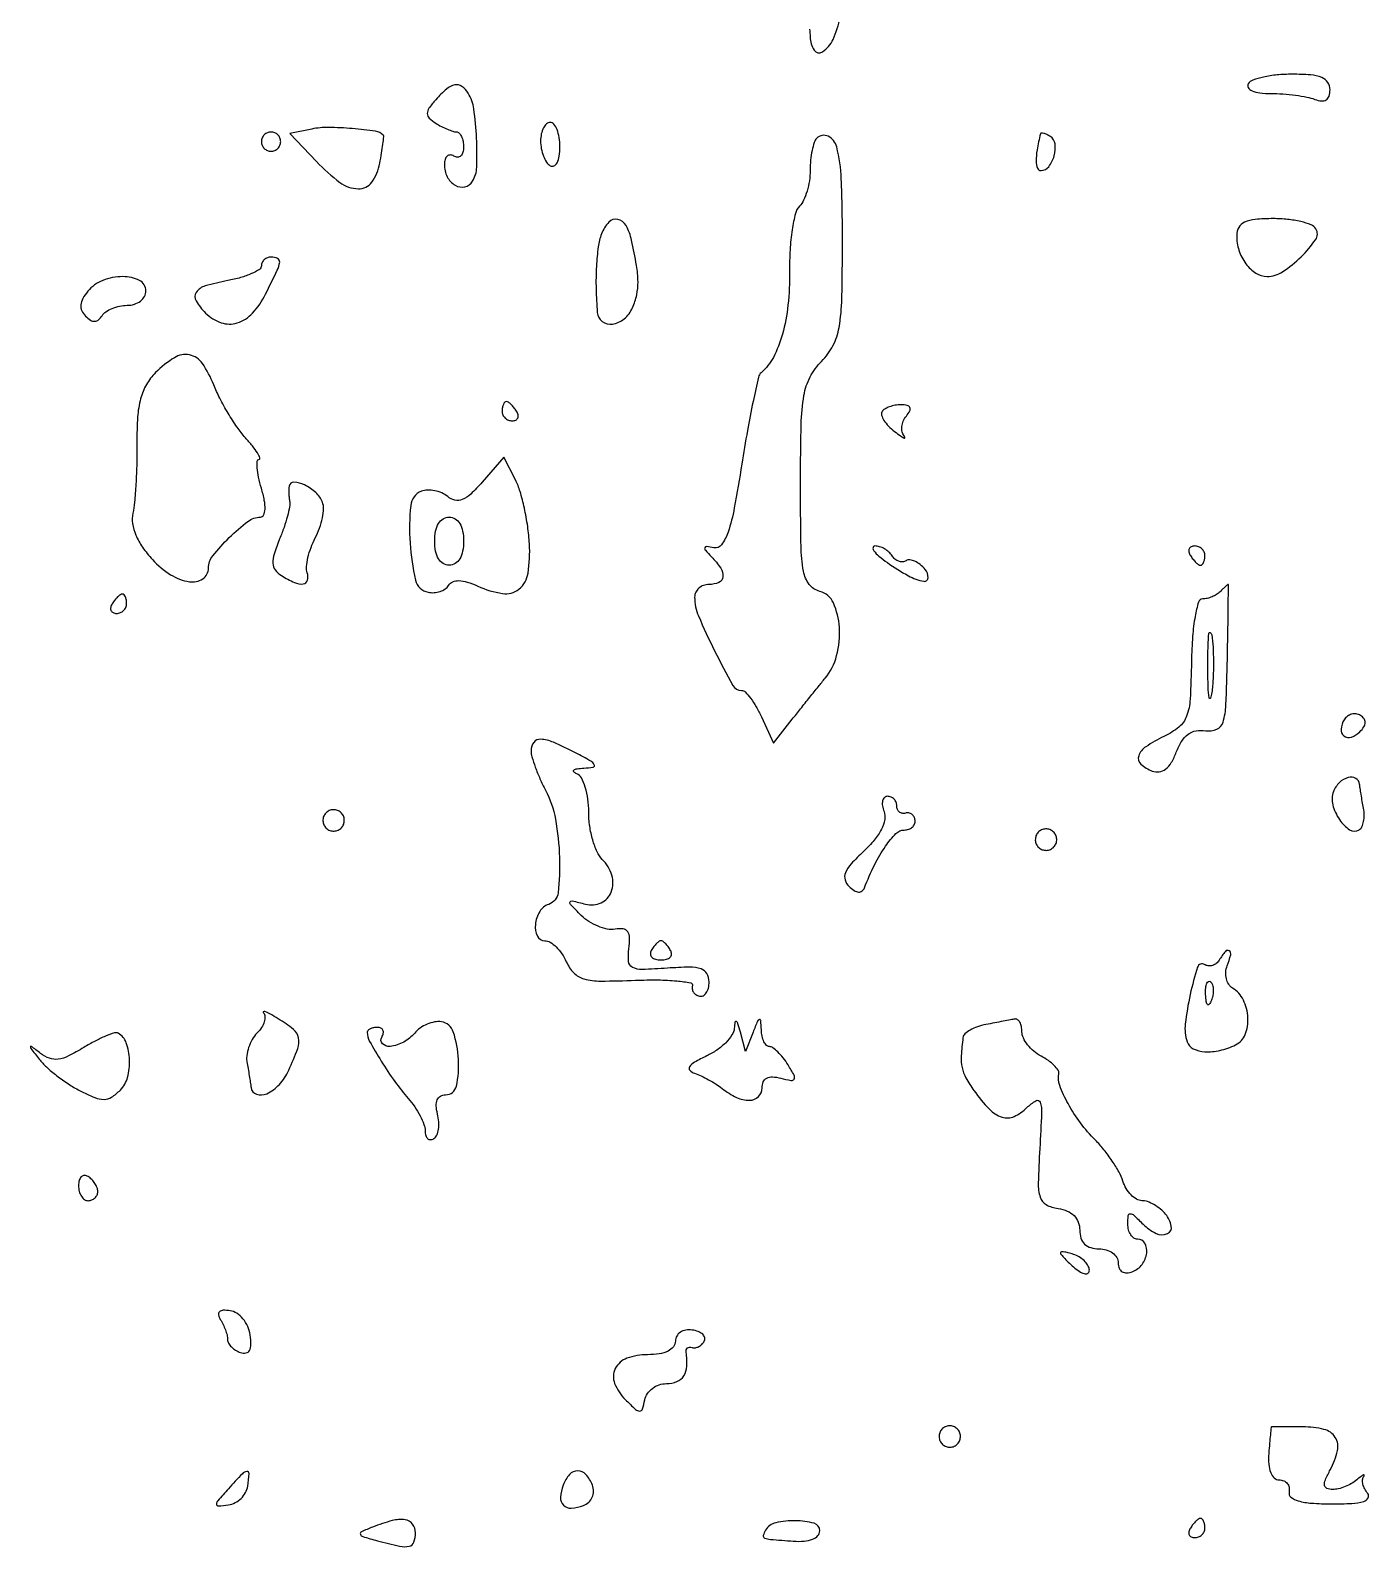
# Model space of a CAD drawing. Extents: x 0 to 5034, y 0 to 2560.
# Drawn here: x 3752 to 3891, y 1628.1 to 1785.6 of the extents above; entities that cross this region are included whole.
import ezdxf

# ---------------------------------------------------------------- set-up
doc = ezdxf.new("R2010")
doc.units = 0

msp = doc.modelspace()

# ---------------------------------------------------------------- linework, layer by layer
msp.add_lwpolyline([(3832.925959, 1785.677849, -0.045044), (3833, 1784.85765, 0.146666), (3833.405122, 1783.506257, 0.413477), (3834.276729, 1783.325809, 0.143452), (3835.380264, 1784.620544, 0.054841), (3836.112773, 1786.897017, 0.026792)], format="xyb")
for points in [[(3794.111899, 1778.356331, 0.025695), (3793.40162, 1777.465978, 0.156763), (3793.223797, 1776.912744, 0.205854), (3793.42511, 1776.444495, 0.048587), (3794.111899, 1775.909681, 0.021118), (3794.698384, 1775.572087, 0.020976), (3795.312558, 1775.28435, 0.021375), (3795.869445, 1775.078897, 0.072698), (3796.25, 1775.015313, -0.194818), (3796.536603, 1774.892368, -0.08424), (3796.779687, 1774.546537, -0.06519), (3796.944787, 1774.038808, -0.04608), (3797, 1773.440983, -0.066118), (3796.926733, 1772.889346, -0.138808), (3796.70625, 1772.521475, -0.191142), (3796.379648, 1772.392057, -0.139169), (3796, 1772.5, 0.131946), (3795.620091, 1772.613866, 0.190139), (3795.29375, 1772.495862, 0.14379), (3795.073627, 1772.146634, 0.069308), (3795, 1771.618034, 0.117141), (3795.300938, 1770.35115, 0.143451), (3796.128406, 1769.465404, 0.191785), (3797.123635, 1769.309413, 0.201078), (3797.928653, 1769.884558, 0.130726), (3798.37072, 1771.346745, 0.02064), (3798.347529, 1774.375447, 0.021944), (3798.06559, 1777.404428, 0.104599), (3797.480738, 1779.031167, 0.101416), (3796.821048, 1779.731231, 0.205481), (3796.094044, 1779.884379, 0.129596), (3795.229109, 1779.460731, 0.033222)], [(3878.5, 1780, 0.290865), (3878.504898, 1779.609264, 0.148895), (3878.896096, 1779.282074, 0.071356), (3879.710955, 1779.066659, 0.029002), (3880.859196, 1779, -0.017731), (3882.115062, 1778.955452, -0.015363), (3883.426514, 1778.821697, -0.015629), (3884.607272, 1778.626762, -0.04291), (3885.418213, 1778.393011, 0.067159), (3886.103551, 1778.230887, 0.16701), (3886.59835, 1778.348199, 0.176865), (3886.898658, 1778.737605, 0.076855), (3887, 1779.393011, 0.152987), (3886.764223, 1780.145554, 0.1451), (3886.136899, 1780.648059, 0.076999), (3884.979388, 1780.923344, 0.019951), (3883.059017, 1781, 0.023552), (3881.50479, 1780.92675, 0.030444), (3880.09415, 1780.70625, 0.031293), (3878.98041, 1780.387806, 0.17067)], [(3781.232984, 1775.31017), (3778.965967, 1774.856438), (3781.729736, 1771.928219, 0.042567), (3784.14848, 1769.767127, 0.15548), (3786.067021, 1769.097892, 0.249709), (3787.456175, 1769.79008, 0.107746), (3788.295118, 1771.75, 0.00643), (3788.485752, 1772.816197, 0.009955), (3788.62011, 1773.741748, 0.00469), (3788.710178, 1774.522372, 0.222553), (3788.659645, 1774.668716, 0.166688), (3787.85091, 1775.079538, 0.013379), (3785.439934, 1775.352935, 0.01888), (3782.967308, 1775.472708, 0.052092)], [(3805, 1774.059017, 0.046881), (3805.074077, 1773.270704, 0.046318), (3805.29375, 1772.50665, 0.050262), (3805.616444, 1771.876024, 0.111412), (3806, 1771.5, 0.253782), (3806.384801, 1771.478234, 0.1651), (3806.712684, 1771.794783, 0.083483), (3806.931329, 1772.479336, 0.035659), (3807, 1773.440983, 0.037227), (3806.926934, 1774.420991, 0.055981), (3806.70625, 1775.248289, 0.073461), (3806.383082, 1775.813779, 0.230178), (3806, 1776, 0.186414), (3805.618213, 1775.852535, 0.089706), (3805.29375, 1775.429836, 0.069539), (3805.073784, 1774.801778, 0.049547)], [(3776, 1774, 0.099038), (3776.076342, 1773.618362, 0.097945), (3776.29375, 1773.29375, 0.097945), (3776.618362, 1773.076342, 0.099038), (3777, 1773, 0.099038), (3777.381638, 1773.076342, 0.097945), (3777.70625, 1773.29375, 0.097945), (3777.923658, 1773.618362, 0.099038), (3778, 1774, 0.099038), (3777.923658, 1774.381638, 0.097945), (3777.70625, 1774.70625, 0.097945), (3777.381638, 1774.923658, 0.099038), (3777, 1775, 0.099038), (3776.618362, 1774.923658, 0.097945), (3776.29375, 1774.70625, 0.097945), (3776.076342, 1774.381638, 0.099038)], [(3833.6875, 1774.354167, 0.117976), (3833.421563, 1773.920931, 0.027888), (3833.201953, 1773.095078, 0.027184), (3833.050549, 1772.091861, 0.023863), (3833, 1771.033333, -0.037358), (3832.918506, 1769.94413, -0.034505), (3832.675535, 1768.849076, -0.03633), (3832.319846, 1767.903981, -0.088433), (3831.895437, 1767.295437, 0.137412), (3831.469521, 1766.538067, 0.021817), (3831.135227, 1764.850356, 0.022786), (3830.913563, 1762.773976, 0.018185), (3830.858576, 1760.522845, -0.029017), (3830.697305, 1757.024971, -0.042394), (3830.118755, 1753.997557, -0.050192), (3829.175888, 1751.594212, -0.099589), (3827.90588, 1750, 0.163511), (3827.627351, 1749.542691, 0.003684), (3827.071347, 1747.003125, 0.007904), (3826.48356, 1743.985269, 0.005219), (3825.899212, 1740.5, -0.007025), (3825.119974, 1735.953124, -0.034844), (3824.469825, 1733.442988, -0.075251), (3823.798078, 1732.131363, -0.298213), (3822.993332, 1731.821429, 0.020706), (3822.234, 1731.952243, 0.379043), (3822.046755, 1731.825395, 0.249095), (3822.112464, 1731.553955, 0.012786), (3822.75, 1730.871429, -0.046055), (3823.705155, 1729.70193, -0.171568), (3823.939471, 1728.795557, -0.274621), (3823.521305, 1728.213361, -0.10334), (3822.5, 1728, 0.086196), (3821.927222, 1727.900519, 0.093968), (3821.440625, 1727.61455, 0.100283), (3821.115167, 1727.188373, 0.113558), (3821, 1726.687829, 0.101092), (3821.398648, 1724.736261, 0.015554), (3823.071728, 1721.127344, 0.010055), (3824.971232, 1717.52562, 0.272825), (3825.862824, 1717, -0.201605), (3826.254751, 1716.835276, -0.032455), (3826.806856, 1716.193143, -0.031487), (3827.391566, 1715.305174, -0.022963), (3827.930472, 1714.253253), (3829.181974, 1711.506505), (3831.144641, 1714.003253, -0.001279), (3832.001827, 1715.087975, -0.000945), (3832.955639, 1716.284001, -0.000954), (3833.861165, 1717.410672, -0.002144), (3834.553654, 1718.261431, 0.109186), (3835.748964, 1720.614696, 0.07859), (3836.031164, 1723.55728, 0.089756), (3835.409743, 1726.093559, 0.227746), (3834, 1727.289749, -0.167067), (3832.907214, 1728.016462, -0.119276), (3832.309541, 1729.371393, -0.040494), (3832.051461, 1732.021913, -0.00403), (3832, 1738.40638, -0.005269), (3832.065526, 1744.623914, -0.037005), (3832.352887, 1747.637968, -0.076829), (3832.992845, 1749.553775, -0.077568), (3834.179901, 1751.179901, 0.077244), (3835.366056, 1752.802596, 0.076933), (3836.005829, 1754.710972, 0.037218), (3836.292903, 1757.707707, 0.005338), (3836.357157, 1763.870816, 0.009516), (3836.236367, 1770.134109, 0.05281), (3835.754513, 1773.461005, 0.220424), (3834.866686, 1774.551596, 0.320057)], [(3856.923489, 1774.809017, 0.016663), (3856.569889, 1773.145076, 0.047861), (3856.475124, 1771.969263, 0.088289), (3856.614012, 1771.252307, 0.310247), (3856.981495, 1771, 0.233759), (3857.784685, 1771.39721, 0.095942), (3858.340063, 1772.515478, 0.095519), (3858.439157, 1773.764074, 0.230444), (3857.956326, 1774.526992, 0.025609), (3857.584083, 1774.731495, 0.046182), (3857.258446, 1774.853642, 0.066853), (3857.021062, 1774.885414, 0.344656)], [(3811.331422, 1764.421289, 0.058306), (3810.987098, 1763.072401, 0.019935), (3810.798136, 1761.059126, 0.018725), (3810.759899, 1758.709931, 0.016248), (3810.892035, 1756.25, 0.211869), (3811.403183, 1755.322569, 0.198895), (3812.452722, 1755.04691, 0.141456), (3813.684421, 1755.592331, 0.115741), (3814.55073, 1756.75, 0.04989), (3814.984426, 1758.093391, 0.056702), (3815.118463, 1759.438844, 0.039077), (3814.961134, 1761.142201, 0.01115), (3814.452799, 1763.75, 0.072344), (3813.88028, 1765.274497, 0.217138), (3813.009007, 1765.922484, 0.264541), (3812.085496, 1765.631338, 0.09573)], [(3877.302974, 1764.25, 0.083472), (3877.53428, 1762.711334, 0.081317), (3878.256506, 1761.317432, 0.090301), (3879.302897, 1760.341921, 0.143534), (3880.469435, 1760, 0.146799), (3882.06076, 1760.477499, 0.04772), (3883.992668, 1762.034648, 0.047196), (3885.501815, 1763.816558, 0.298946), (3885.5328, 1764.946928, 0.163055), (3885.04296, 1765.354481, 0.034279), (3883.964443, 1765.69066, 0.032563), (3882.600365, 1765.922742, 0.025861), (3881.10765, 1766, 0.020898), (3879.218289, 1765.920996, 0.0871), (3878.120476, 1765.632074, 0.157737), (3877.531478, 1765.089928, 0.12478)], [(3776, 1761.111291, -0.256887), (3775.788462, 1760.726727, -0.037322), (3774.971875, 1760.290763, -0.034546), (3773.840903, 1759.882132, -0.023055), (3772.5, 1759.565978, 0.023681), (3770.150019, 1759.008801, 0.174543), (3769.230384, 1758.344239, 0.293578), (3769.205628, 1757.470468, 0.060728), (3770.2, 1756.2, 0.113842), (3771.809053, 1755.194137, 0.160355), (3773.488304, 1755.170658, 0.133042), (3775.081939, 1756.188876, 0.068852), (3776.426758, 1758.153638, 0.004021), (3777.641471, 1760.638416, 0.074816), (3777.896527, 1761.470896, 0.337179), (3777.685676, 1761.854601, 0.10486), (3777, 1762, 0.087627), (3776.618175, 1761.932565, 0.094511), (3776.29375, 1761.738942, 0.100103), (3776.076734, 1761.450316, 0.111755)], [(3757.964826, 1758.457618, 0.046501), (3757.445576, 1757.698291, 0.104415), (3757.241072, 1757.034316, 0.128603), (3757.340999, 1756.434557, 0.091378), (3757.729514, 1755.870486, 0.054581), (3758.242066, 1755.459095, 0.149083), (3758.685041, 1755.335877, 0.171847), (3759.080508, 1755.487018, 0.078108), (3759.446149, 1755.912868, -0.104651), (3759.843883, 1756.329566, -0.051509), (3760.490832, 1756.680655, -0.047919), (3761.266722, 1756.919405, -0.050731), (3762.059017, 1757, 0.075715), (3762.800591, 1757.112945, 0.089148), (3763.429836, 1757.440625, 0.100726), (3763.850484, 1757.92796, 0.128528), (3764, 1758.5, 0.283719), (3763.335887, 1759.576158, 0.118551), (3761.606817, 1759.979145, 0.091918), (3759.511249, 1759.57538, 0.126775)], [(3765.004631, 1750.004631, 0.066504), (3764.05507, 1748.762224, 0.06465), (3763.453897, 1747.302413, 0.04869), (3763.138874, 1745.401485, 0.019342), (3763.064091, 1742.754631, -0.008404), (3763.050284, 1740.588674, -0.008422), (3762.96367, 1738.425872, -0.008286), (3762.8251, 1736.542409, -0.032902), (3762.64524, 1735.397272, 0.094455), (3762.609748, 1734.329294, 0.061329), (3762.949287, 1733.137913, 0.051863), (3763.645807, 1731.874297, 0.03508), (3764.677805, 1730.591671, 0.064461), (3766.565471, 1729.01975, 0.104062), (3768.516566, 1728.28922, 0.186166), (3769.903441, 1728.595323, 0.25147), (3770.5, 1729.706456, -0.170628), (3770.943472, 1730.968149, -0.029577), (3772.66551, 1732.872603, -0.029755), (3774.602521, 1734.561331, -0.16588), (3775.888381, 1735, 0.289575), (3776.228106, 1735.21476, 0.101887), (3776.371562, 1735.800307, 0.056556), (3776.300095, 1736.741303, 0.02263), (3776, 1738, -0.017567), (3775.713343, 1739.150581, -0.030998), (3775.569925, 1740.11875, -0.034979), (3775.559219, 1740.82496, -0.398261), (3775.74412, 1741, 0.534658), (3775.843788, 1741.149237, 0.041522), (3775.579889, 1741.660938, 0.028596), (3775.066228, 1742.386062, 0.014058), (3774.336152, 1743.25, -0.030948), (3773.472547, 1744.344879, -0.016537), (3772.537914, 1745.79375, -0.016404), (3771.678228, 1747.341434, -0.024553), (3771.040518, 1748.75, 0.05672), (3769.864973, 1750.957378, 0.193146), (3768.533918, 1751.841931, 0.193227), (3766.961026, 1751.560899, 0.056771)], [(3801, 1746, 0.105053), (3801.081062, 1745.618444, 0.099167), (3801.311086, 1745.29375, 0.09642), (3801.654762, 1745.076123, 0.093332), (3802.059017, 1745, 0.108972), (3802.413961, 1745.078288, 0.182303), (3802.6254, 1745.29375, 0.161196), (3802.656512, 1745.6179, 0.082592), (3802.5, 1746, 0.029505), (3802.231006, 1746.382774, 0.035638), (3801.933975, 1746.70625, 0.038439), (3801.65171, 1746.934461, 0.151918), (3801.440983, 1747, 0.210953), (3801.272352, 1746.92554, 0.081139), (3801.129539, 1746.70625, 0.061769), (3801.032345, 1746.382849, 0.042167)], [(3840.467022, 1745.94664, 0.216978), (3840.419944, 1745.575709, 0.065565), (3840.663568, 1745.047334, 0.052293), (3841.127741, 1744.458384, 0.036467), (3841.76101, 1743.896274, 0.009331), (3842.392004, 1743.431967, 0.046926), (3842.771408, 1743.21376, 0.599832), (3842.839541, 1743.265819, 0.135986), (3842.758676, 1743.440958, -0.122301), (3842.549331, 1743.864052, -0.082632), (3842.521654, 1744.4042, -0.074656), (3842.675575, 1744.976513, -0.070356), (3842.9928, 1745.491324, 0.049), (3843.355861, 1746.027973, 0.238477), (3843.366071, 1746.383964, 0.238283), (3843.085353, 1746.603371, 0.048932), (3842.440135, 1746.666667, 0.043056), (3841.822571, 1746.613388, 0.044475), (3841.230187, 1746.455159, 0.048611), (3840.746031, 1746.223045, 0.118811)], [(3798.920928, 1738.624069, -0.023904), (3797.749551, 1737.400231, -0.091017), (3796.867588, 1736.824958, -0.154964), (3796.103085, 1736.756775, -0.119106), (3795.346147, 1737.127687, 0.068211), (3794.736646, 1737.506859, 0.054766), (3794.000573, 1737.743359, 0.056284), (3793.255348, 1737.809866, 0.085953), (3792.620038, 1737.684437, 0.283599), (3791.503544, 1736.220941, 0.041305), (3791.439195, 1732.310665, 0.041341), (3792.017266, 1728.453004, 0.292556), (3793.314508, 1727.194632, 0.067779), (3793.934568, 1727.15389, 0.063401), (3794.557943, 1727.277902, 0.067703), (3795.090363, 1727.540499, 0.106353), (3795.442474, 1727.906922, -0.154438), (3795.87458, 1728.278905, -0.10777), (3796.510741, 1728.400987, -0.071144), (3797.370761, 1728.255872, -0.029588), (3798.471941, 1727.830831, 0.068779), (3801.045685, 1727.062275, 0.213095), (3802.754271, 1727.529748, 0.185564), (3803.698676, 1729.191239, 0.05171), (3803.84055, 1732.234511, 0.021748), (3803.658918, 1734.040521, 0.018089), (3803.313516, 1735.939751, 0.018468), (3802.869397, 1737.657519, 0.0462), (3802.386642, 1738.858258), (3801.175032, 1741.216517)], [(3778.881579, 1738.218615, 0.032929), (3778.848294, 1737.878276, 0.016205), (3778.848621, 1737.443108, 0.016003), (3778.87822, 1736.989514, 0.022437), (3778.935676, 1736.587709, -0.09681), (3778.932464, 1736.062959, -0.01637), (3778.701, 1735.082696, -0.017359), (3778.346526, 1733.934039, -0.014666), (3777.89452, 1732.74535, 0.019771), (3777.313017, 1731.167816, 0.091461), (3777.186347, 1730.207954, 0.151297), (3777.438624, 1729.520093, 0.088881), (3778.090423, 1728.922954, 0.035741), (3779.422427, 1728.207487, 0.13423), (3780.351316, 1728.062729, 0.310983), (3780.785871, 1728.440244, 0.144562), (3780.758738, 1729.223786, -0.103888), (3780.685737, 1729.857341, -0.033708), (3780.836494, 1730.793272, -0.031937), (3781.149712, 1731.839271, -0.030955), (3781.596275, 1732.848208, 0.03475), (3782.036109, 1733.86266, 0.035087), (3782.329541, 1734.925021, 0.037346), (3782.449558, 1735.882578, 0.104487), (3782.343551, 1736.547104, 0.117649), (3781.660401, 1737.544316, 0.071657), (3780.470164, 1738.346217, 0.100512), (3779.382784, 1738.623244, 0.381143)], [(3797, 1732.5, -0.04716), (3796.90137, 1731.456621, -0.088208), (3796.6, 1730.666667, -0.118484), (3796.11998, 1730.177821, -0.140575), (3795.5, 1730, -0.140575), (3794.88002, 1730.177821, -0.118484), (3794.4, 1730.666667, -0.088208), (3794.09863, 1731.456621, -0.04716), (3794, 1732.5, -0.04716), (3794.09863, 1733.543379, -0.088208), (3794.4, 1734.333333, -0.118484), (3794.88002, 1734.822179, -0.140575), (3795.5, 1735, -0.140575), (3796.11998, 1734.822179, -0.118484), (3796.6, 1734.333333, -0.088208), (3796.90137, 1733.543379, -0.04716)], [(3841.02071, 1730.27294, 0.025635), (3843.201348, 1728.90654, 0.082929), (3844.805438, 1728.333669, 0.463708), (3845.250107, 1728.701311, 0.177911), (3844.942501, 1729.569283, 0.049464), (3844.434713, 1730.070838, 0.063486), (3843.876645, 1730.415742, 0.077468), (3843.35539, 1730.561208, 0.169365), (3842.955791, 1730.472678, -0.123519), (3842.595628, 1730.358188, -0.100776), (3842.193856, 1730.41435, -0.090809), (3841.811716, 1730.633596, -0.078968), (3841.510081, 1730.983688, 0.072512), (3841.183676, 1731.372514, 0.052969), (3840.7247, 1731.701458, 0.053245), (3840.210076, 1731.924892, 0.075951), (3839.718477, 1732, 0.382672), (3839.528352, 1731.829525, 0.191009), (3839.621069, 1731.492676, 0.057853), (3840.149949, 1730.938054, 0.020643)], [(3872.5, 1731, 0.029505), (3872.768994, 1730.617226, 0.035638), (3873.066025, 1730.29375, 0.038439), (3873.34829, 1730.065539, 0.151918), (3873.559017, 1730, 0.210953), (3873.727648, 1730.07446, 0.081139), (3873.870461, 1730.29375, 0.061769), (3873.967655, 1730.617151, 0.042167), (3874, 1731, 0.105053), (3873.918938, 1731.381556, 0.099167), (3873.688914, 1731.70625, 0.09642), (3873.345238, 1731.923877, 0.093332), (3872.940983, 1732, 0.108972), (3872.586039, 1731.921712, 0.182303), (3872.3746, 1731.70625, 0.161196), (3872.343488, 1731.3821, 0.082592)], [(3875.583333, 1727.25, -0.059033), (3875.218918, 1726.962789, -0.039007), (3874.743414, 1726.720313, -0.039029), (3874.236477, 1726.554807, -0.059458), (3873.777224, 1726.5, 0.332265), (3873.336591, 1726.170849, 0.027403), (3872.985224, 1724.68924, 0.026624), (3872.726211, 1722.624994, 0.013635), (3872.610557, 1720.017221, -0.00948), (3872.469275, 1716.095764, -0.074222), (3872.101986, 1714.312693, -0.135367), (3871.305504, 1713.198014, -0.058374), (3869.75, 1712.212655, 0.033762), (3867.865184, 1711.144599, 0.16661), (3867.129728, 1710.192195, 0.300194), (3867.350334, 1709.348991, 0.091561), (3868.532013, 1708.626089, 0.12549), (3869.261221, 1708.540578, 0.133569), (3869.923156, 1708.819275, 0.095219), (3870.513167, 1709.496264, 0.040941), (3871.031212, 1710.582094, -0.046498), (3871.593517, 1711.727818, -0.09799), (3872.262009, 1712.453304, -0.115026), (3873.080063, 1712.800967, -0.080598), (3874.085138, 1712.812994, 0.14199), (3875.23231, 1712.966723, 0.218799), (3875.884852, 1713.703743, 0.06317), (3876.186549, 1715.485913, 0.00509), (3876.335939, 1720.250438, 0.001007), (3876.39286, 1723.222324, 0.00168), (3876.427328, 1725.724056, 0.000114), (3876.450178, 1727.966768, 0.418677), (3876.416667, 1728.000438, 0.180418), (3876.363055, 1727.98012, 0.003465), (3876.1375, 1727.779816, 0.007912), (3875.876803, 1727.537472, 0.005161)], [(3760.5, 1726, 0.082592), (3760.343488, 1725.6179, 0.161196), (3760.3746, 1725.29375, 0.182303), (3760.586039, 1725.078288, 0.108972), (3760.940983, 1725, 0.093332), (3761.345238, 1725.076123, 0.09642), (3761.688914, 1725.29375, 0.099167), (3761.918938, 1725.618444, 0.105053), (3762, 1726, 0.042167), (3761.967655, 1726.382849, 0.061769), (3761.870461, 1726.70625, 0.081139), (3761.727648, 1726.92554, 0.210953), (3761.559017, 1727, 0.151918), (3761.34829, 1726.934461, 0.038439), (3761.066025, 1726.70625, 0.035638), (3760.768994, 1726.382774, 0.029505)], [(3874.724731, 1716.767909, -0.069146), (3874.574262, 1716.205163, -0.756877), (3874.435944, 1716.222448, -0.031761), (3874.337136, 1717.352754, -0.005499), (3874.309869, 1719.5, -0.005888), (3874.331591, 1721.655786, -0.025342), (3874.424528, 1722.934948, -0.556092), (3874.565802, 1723.000181, -0.212532), (3874.714526, 1722.767909, -0.024559), (3874.845055, 1721.487453, -0.012695), (3874.888655, 1719.878422, -0.01259), (3874.849672, 1718.218327, -0.018638)], [(3888.468963, 1713.949781, 0.116221), (3888.141241, 1712.967994, 0.258096), (3888.448742, 1712.268926, 0.251496), (3889.214666, 1712.146534, 0.113251), (3890.103799, 1712.703799, 0.053431), (3890.515485, 1713.214314, 0.136091), (3890.655459, 1713.664644, 0.169261), (3890.531428, 1714.059296, 0.094625), (3890.156231, 1714.403444, 0.105525), (3889.716563, 1714.560607, 0.099247), (3889.240657, 1714.529717, 0.096292), (3888.801911, 1714.315254, 0.09291)], [(3804.006161, 1710.75, 0.069593), (3804.102328, 1710.086279, 0.01669), (3804.449327, 1709.025797, 0.016826), (3804.933885, 1707.823988, 0.015958), (3805.506161, 1706.635693, -0.075032), (3806.540431, 1703.62541, -0.038327), (3806.958417, 1699.641781, -0.033919), (3806.812662, 1695.989206, -0.293342), (3805.837373, 1694.779124, 0.178209), (3804.905713, 1694.034217, 0.109868), (3804.452708, 1692.688702, 0.139462), (3804.660467, 1691.48732, 0.288209), (3805.435669, 1691, -0.138329), (3805.988064, 1690.844194, -0.056083), (3806.610563, 1690.359196, -0.049758), (3807.202198, 1689.653114, -0.044605), (3807.667767, 1688.818538, 0.088362), (3808.457817, 1687.653668, 0.134828), (3809.505148, 1687.039278, 0.066398), (3811.24551, 1686.81195, 0.009519), (3814.844485, 1686.890249, -0.012274), (3817.204381, 1686.928583, -0.021825), (3819.145122, 1686.827674, -0.019269), (3820.588092, 1686.632966, -0.458587), (3820.773904, 1686.321711, 0.120897), (3820.746863, 1685.989114, 0.109426), (3820.874209, 1685.66794, 0.099519), (3821.138873, 1685.407716, 0.083588), (3821.5, 1685.25, 0.181132), (3821.88018, 1685.293298, 0.126906), (3822.20625, 1685.58174, 0.091785), (3822.426294, 1686.086589, 0.057056), (3822.5, 1686.730391, 0.131534), (3822.272732, 1687.579359, 0.184804), (3821.670023, 1688.068924, 0.083279), (3820.478869, 1688.249583, 0.014107), (3818.173248, 1688.14838, -0.010554), (3815.538753, 1688.013984, -0.125001), (3814.547648, 1688.234417, -0.260571), (3814.136443, 1688.84403, -0.055766), (3814.173248, 1690.167989, 0.035561), (3814.250532, 1691.300808, 0.155015), (3814.047627, 1691.933023, 0.211218), (3813.563701, 1692.220701, 0.071908), (3812.727561, 1692.20101, -0.090566), (3811.923108, 1692.21189, -0.048515), (3810.968305, 1692.497978, -0.046144), (3810.019701, 1692.992188, -0.053432), (3809.227561, 1693.631822, -0.00472), (3808.117804, 1694.764198, -0.288658), (3808.062923, 1695.029706, -0.377276), (3808.272371, 1695.141708, -0.006198), (3809.663749, 1694.796986, 0.171956), (3811.285428, 1694.935686, 0.198915), (3812.338255, 1696.060868, 0.164336), (3812.39682, 1697.796736, 0.12397), (3811.410981, 1699.446162, -0.090655), (3810.868632, 1700.231168, -0.035852), (3810.414476, 1701.467295, -0.034008), (3810.104098, 1702.906332, -0.036126), (3810, 1704.345238, 0.033445), (3809.908107, 1705.717496, 0.042448), (3809.632812, 1706.956869, 0.048094), (3809.231435, 1707.907449, 0.174649), (3808.75, 1708.337719, -0.096692), (3808.44525, 1708.53578, -0.454498), (3808.454688, 1708.718942, -0.133252), (3808.797152, 1708.864218, -0.023435), (3809.5, 1708.927213, 0.031873), (3810.460279, 1709.029631, 0.514797), (3810.580543, 1709.278602, 0.141132), (3810.200994, 1709.66131, 0.007101), (3808.635693, 1710.506161, 0.016543), (3806.340284, 1711.608307, 0.090732), (3805.00835, 1711.92522, 0.244407), (3804.297875, 1711.602134, 0.168959)], [(3887.35674, 1706.487265, 0.156786), (3887.281402, 1705.127969, 0.08412), (3887.978892, 1703.580731, 0.099636), (3889.040231, 1702.529068, 0.29183), (3890.02424, 1702.514981, 0.144442), (3890.305998, 1702.829619, 0.059927), (3890.489327, 1703.376031, 0.052472), (3890.556325, 1704.049496, 0.04592), (3890.487445, 1704.753971, -0.003291), (3890.353805, 1705.477451, -0.003226), (3890.228784, 1706.207416, -0.003176), (3890.127316, 1706.849139, -0.012202), (3890.076511, 1707.25, 0.244194), (3889.675682, 1707.860894, 0.198685), (3888.888348, 1707.954908, 0.126293), (3887.971467, 1707.424233, 0.107527)], [(3840.673224, 1704.409182, -0.140207), (3840.746649, 1703.575143, -0.071018), (3840.399577, 1702.570347, -0.055054), (3839.662106, 1701.455411, -0.032199), (3838.559062, 1700.291959, 0.019888), (3837.249428, 1698.976964, 0.087879), (3836.663508, 1698.05937, 0.170031), (3836.621948, 1697.319694, 0.134991), (3837.042224, 1696.632776, 0.04569), (3837.579634, 1696.213922, 0.122572), (3838.035691, 1696.059337, 0.188206), (3838.390637, 1696.164941, 0.135106), (3838.640608, 1696.5, -0.02198), (3839.702023, 1698.900377, -0.035908), (3840.830455, 1700.817167, -0.041738), (3841.909884, 1702.132278, -0.202731), (3842.779533, 1702.5, 0.081954), (3843.238076, 1702.575667, 0.10073), (3843.612113, 1702.79375, 0.112378), (3843.843402, 1703.118871, 0.124179), (3843.9, 1703.5, 0.093907), (3843.793039, 1703.862485, 0.113761), (3843.565, 1704.132812, 0.119228), (3843.250836, 1704.267928, 0.11039), (3842.9, 1704.25, -0.110297), (3842.557014, 1704.23241, -0.132333), (3842.264375, 1704.367188, -0.125726), (3842.068905, 1704.637591, -0.094222), (3842, 1705, 0.095827), (3841.92617, 1705.381687, 0.097132), (3841.715469, 1705.70625, 0.098664), (3841.401, 1705.923543, 0.102345), (3841.031385, 1706, 0.197063), (3840.713846, 1705.869793, 0.143744), (3840.526621, 1705.532697, 0.094885), (3840.510034, 1705.018502, 0.052411)], [(3782.552786, 1704.08541, 0.099038), (3782.401684, 1703.679226, 0.097945), (3782.417584, 1703.244476, 0.097945), (3782.597789, 1702.848514, 0.099038), (3782.91459, 1702.552786, 0.099038), (3783.320774, 1702.401684, 0.097945), (3783.755524, 1702.417584, 0.097945), (3784.151486, 1702.597789, 0.099038), (3784.447214, 1702.91459, 0.099038), (3784.598316, 1703.320774, 0.097945), (3784.582416, 1703.755524, 0.097945), (3784.402211, 1704.151486, 0.099038), (3784.08541, 1704.447214, 0.099038), (3783.679226, 1704.598316, 0.097945), (3783.244476, 1704.582416, 0.097945), (3782.848514, 1704.402211, 0.099038)], [(3856.552786, 1702.08541, 0.099038), (3856.401684, 1701.679226, 0.097945), (3856.417584, 1701.244476, 0.097945), (3856.597789, 1700.848514, 0.099038), (3856.91459, 1700.552786, 0.099038), (3857.320774, 1700.401684, 0.097945), (3857.755524, 1700.417584, 0.097945), (3858.151486, 1700.597789, 0.099038), (3858.447214, 1700.91459, 0.099038), (3858.598316, 1701.320774, 0.097945), (3858.582416, 1701.755524, 0.097945), (3858.402211, 1702.151486, 0.099038), (3858.08541, 1702.447214, 0.099038), (3857.679226, 1702.598316, 0.097945), (3857.244476, 1702.582416, 0.097945), (3856.848514, 1702.402211, 0.099038)], [(3816.5, 1690, 0.146489), (3816.397987, 1689.620597, 0.191582), (3816.538811, 1689.29375, 0.134005), (3816.925364, 1689.072951, 0.063222), (3817.5, 1689, 0.063222), (3818.074636, 1689.072951, 0.134005), (3818.461189, 1689.29375, 0.191582), (3818.602013, 1689.620597, 0.146489), (3818.5, 1690, 0.025622), (3818.235369, 1690.382847, 0.032351), (3817.951311, 1690.70625, 0.033983), (3817.686704, 1690.937141, 0.163822), (3817.5, 1691, 0.163822), (3817.313296, 1690.937141, 0.033983), (3817.048689, 1690.70625, 0.032351), (3816.764631, 1690.382847, 0.025622)], [(3875.489919, 1688.983688, -0.088472), (3875.180895, 1688.63842, -0.094819), (3874.778542, 1688.431409, -0.099986), (3874.346177, 1688.393786, -0.110715), (3873.950245, 1688.53075, 0.487763), (3873.245019, 1688.270084, 0.022516), (3872.476075, 1685.426588, 0.026673), (3871.963017, 1682.359555, 0.109992), (3872.162168, 1680.5, 0.201595), (3872.79391, 1679.784996, 0.097089), (3873.998757, 1679.470003, 0.074073), (3875.557652, 1679.60398, 0.054607), (3877.191805, 1680.187038, 0.187579), (3878.183646, 1681.255716, 0.108059), (3878.470767, 1683.012614, 0.100441), (3877.998007, 1684.837423, 0.141817), (3876.877709, 1686.07558, -0.114516), (3876.477645, 1686.472627, -0.08187), (3876.232461, 1687.056167, -0.075704), (3876.175966, 1687.733031, -0.074779), (3876.322898, 1688.399075, 0.028389), (3876.684259, 1689.528559, 0.31255), (3876.528512, 1689.951316, 0.393672), (3876.139471, 1689.897236, 0.032266)], [(3874.683114, 1684.8125, -0.054073), (3874.461564, 1684.395823, -0.470617), (3874.279315, 1684.37858, -0.168741), (3874.137993, 1684.670344, -0.018894), (3874.078947, 1685.416667, -0.028489), (3874.089945, 1686.112848, -0.077125), (3874.200665, 1686.592839, -0.208169), (3874.385309, 1686.77538, -0.296942), (3874.604167, 1686.729167, -0.126455), (3874.797407, 1686.402231, -0.060344), (3874.876576, 1685.916927, -0.05415), (3874.839148, 1685.359369, -0.051402)], [(3776.202381, 1683.512231, -0.178254), (3776.3671, 1683.122203, -0.087897), (3776.297152, 1682.581027, -0.06947), (3776.009432, 1681.973977, -0.051064), (3775.538682, 1681.395825, 0.067193), (3775.040913, 1680.74269, 0.049923), (3774.672937, 1679.9126, 0.050582), (3774.481283, 1679.040918, 0.076178), (3774.50979, 1678.264872, -0.003242), (3774.644488, 1677.534179, -0.003193), (3774.770404, 1676.798119, -0.003138), (3774.87256, 1676.151814, -0.012207), (3774.923489, 1675.75, 0.294746), (3775.481728, 1675.05246, 0.190466), (3776.549725, 1675.109982, 0.100502), (3777.863023, 1676.06866, 0.078253), (3778.839485, 1677.547053, 0.017999), (3779.768198, 1679.796591, 0.140071), (3779.854865, 1680.916908, 0.175334), (3779.322859, 1681.788019, 0.031978), (3777.75, 1682.890732, 0.009383), (3776.926746, 1683.371716, 0.032041), (3776.367262, 1683.639176, 0.250996), (3776.214347, 1683.622293, 0.459047)], [(3791.921243, 1681.405104, -0.097159), (3790.781293, 1680.475018, -0.093469), (3789.358819, 1680.028354, -0.233628), (3788.575559, 1680.306448, -0.343694), (3788.5, 1681, 0.082592), (3788.656512, 1681.3821, 0.161196), (3788.6254, 1681.70625, 0.182303), (3788.413961, 1681.921712, 0.108972), (3788.059017, 1682, 0.046528), (3787.653683, 1681.962199, 0.066487), (3787.311086, 1681.849139, 0.086593), (3787.079925, 1681.68261, 0.195888), (3787, 1681.486431, 0.126755), (3787.242454, 1680.545407, 0.012354), (3788.438161, 1678.50014, 0.0167), (3789.860399, 1676.36278, 0.025233), (3791.25, 1674.612357, -0.030576), (3791.919736, 1673.749967, -0.029758), (3792.485938, 1672.804715, -0.031141), (3792.880828, 1671.915487, -0.08915), (3793, 1671.252422, 0.068609), (3793.066642, 1670.769042, 0.142725), (3793.266173, 1670.449041, 0.190399), (3793.561928, 1670.339933, 0.13346), (3793.90612, 1670.441979, 0.15438), (3794.21553, 1670.801315, 0.064046), (3794.392509, 1671.424696, 0.054994), (3794.422423, 1672.194768, 0.046215), (3794.289489, 1673.000996, -0.048091), (3794.152102, 1673.854108, -0.116301), (3794.258225, 1674.479841, -0.165978), (3794.596104, 1674.858523, -0.129151), (3795.133369, 1674.999402, 0.352553), (3796.252013, 1675.899312, 0.068583), (3796.470096, 1678.672003, 0.063854), (3795.933332, 1681.524563, 0.285265), (3794.69, 1682.574993, 0.082731), (3793.990722, 1682.561455, 0.053886), (3793.215596, 1682.328364, 0.052633), (3792.486137, 1681.92516, 0.067089)], [(3825.116001, 1681.910515, -0.128213), (3824.877387, 1681.209046, -0.050004), (3824.226263, 1680.408526, -0.04525), (3823.310727, 1679.641146, -0.042037), (3822.25, 1679.029403, 0.016926), (3820.990474, 1678.384928, 0.114409), (3820.474091, 1677.918492, 0.358837), (3820.504127, 1677.547124, 0.119919), (3821, 1677.234616, -0.029016), (3821.672038, 1676.964899, -0.016268), (3822.456197, 1676.564389, -0.01619), (3823.224625, 1676.106769, -0.025318), (3823.850882, 1675.659558, 0.056959), (3825.353135, 1674.724077, 0.114026), (3826.711771, 1674.425831, 0.194189), (3827.623571, 1674.805524, 0.200787), (3828, 1675.705115, -0.099956), (3828.127398, 1676.33602, -0.173714), (3828.484412, 1676.725062, -0.13445), (3829.085818, 1676.857662, -0.051418), (3829.940249, 1676.725876, 0.019346), (3831.021926, 1676.487295, 0.322295), (3831.335783, 1676.637037, 0.256437), (3831.335787, 1677.023985, 0.014052), (3830.699703, 1678.109245, 0.026761), (3830.191914, 1678.833069, 0.033275), (3829.642676, 1679.444591, 0.035269), (3829.128428, 1679.879471, 0.15919), (3828.759453, 1680, -0.208393), (3828.463615, 1680.128899, -0.07671), (3828.202443, 1680.514062, -0.059428), (3828.012352, 1681.080038, -0.041316), (3827.929715, 1681.75, 0.010235), (3827.870946, 1682.718407, 0.474145), (3827.727529, 1682.817414, 0.226161), (3827.534249, 1682.645788, 0.005379), (3827.064507, 1681.5), (3826.269584, 1679.5), (3825.750794, 1681.5, 0.009618), (3825.503301, 1682.383806, 0.177964), (3825.331623, 1682.612231, 0.539918), (3825.192354, 1682.550689, 0.022932)], [(3851.25, 1682.294267, 0.036373), (3850.379603, 1682.059931, 0.046422), (3849.624219, 1681.714881, 0.053832), (3849.078843, 1681.318222, 0.177032), (3848.875, 1680.930449, 0.019398), (3848.696305, 1679.050185, 0.064915), (3848.787293, 1677.817634, 0.074609), (3849.182332, 1676.743028, 0.031399), (3850.007303, 1675.438793, 0.033299), (3851.612874, 1673.506654, 0.125488), (3852.93507, 1672.675485, 0.185349), (3854.187235, 1672.744431, 0.091215), (3855.520567, 1673.663424, -0.063064), (3856.45326, 1674.386451, -0.483128), (3856.90017, 1674.214836, -0.087032), (3857.041587, 1673.136598, -0.004003), (3856.851187, 1669.422615, 0.007939), (3856.695116, 1665.82458, 0.080868), (3856.893958, 1664.348602, 0.196847), (3857.512523, 1663.589938, 0.089481), (3858.75, 1663.180449, -0.0632), (3859.707764, 1662.91815, -0.098278), (3860.417234, 1662.443664, -0.107865), (3860.84899, 1661.770804, -0.089135), (3861, 1660.930449, 0.077896), (3861.130255, 1660.099439, 0.123658), (3861.509007, 1659.491306, 0.120639), (3862.138105, 1659.124744, 0.071991), (3863, 1659, -0.071767), (3863.764294, 1658.88973, -0.086919), (3864.4125, 1658.568594, -0.100388), (3864.845846, 1658.091428, -0.135114), (3865, 1657.531385, 0.094119), (3865.106211, 1656.972145, 0.166113), (3865.407358, 1656.617923, 0.151899), (3865.885039, 1656.503306, 0.075244), (3866.5, 1656.638374, 0.141983), (3867.472956, 1657.3757, 0.12377), (3867.964872, 1658.559129, 0.17433), (3867.762682, 1659.569338, 0.26283), (3867, 1660, -0.154765), (3866.618614, 1660.120948, -0.09778), (3866.29375, 1660.461607, -0.080164), (3866.074515, 1660.97055, -0.061768), (3866, 1661.571429, -0.025319), (3866.044585, 1662.451332, -0.386528), (3866.252924, 1662.638479, -0.188299), (3866.614762, 1662.494772, -0.008776), (3867.58062, 1661.562237, 0.085375), (3868.937355, 1660.603732, 0.217685), (3870.114006, 1660.584853, 0.354665), (3870.516223, 1661.364072, 0.122503), (3869.926114, 1662.589028, 0.048675), (3869.381245, 1663.128908, 0.041639), (3868.714231, 1663.585527, 0.043634), (3868.031519, 1663.898512, 0.085871), (3867.444943, 1664, -0.133998), (3866.895997, 1664.149805, -0.068077), (3866.330176, 1664.596939, -0.060025), (3865.83389, 1665.254965, -0.054792), (3865.489802, 1666.032131, 0.049622), (3865.086907, 1666.968072, 0.021822), (3864.382017, 1668.119596, 0.021342), (3863.521764, 1669.285658, 0.026784), (3862.624327, 1670.284764, -0.036295), (3861.079052, 1672.072283, -0.034968), (3859.787227, 1674.08604, -0.035779), (3858.927905, 1675.964994, -0.141223), (3858.831289, 1677.220143, 0.208267), (3858.758288, 1677.567929, 0.045856), (3858.351807, 1678.041599, 0.040361), (3857.741189, 1678.544807, 0.029305), (3856.990048, 1679.005326, -0.052259), (3856.228864, 1679.521421, -0.05105), (3855.584576, 1680.187801, -0.055477), (3855.14442, 1680.896629, -0.111674), (3855, 1681.535184, 0.049839), (3854.944962, 1682.085972, 0.07884), (3854.779687, 1682.529707, 0.110469), (3854.535516, 1682.800392, 0.20178), (3854.25, 1682.863818, 0.001674), (3853.825344, 1682.785241, 0.000325), (3853.059375, 1682.640337, 0.000346), (3852.166412, 1682.470168, 0.00032)], [(3757.550587, 1679.90861, -0.022598), (3755.974114, 1679.030303, -0.081975), (3754.88132, 1678.692824, -0.12016), (3753.972833, 1678.786939, -0.079924), (3753.050587, 1679.293054, 0.002828), (3752.093456, 1680.029411, 0.553123), (3751.998726, 1679.993715, 0.218159), (3752.038742, 1679.82253, 0.001718), (3752.927167, 1678.684063, 0.041667), (3753.669501, 1677.886227, 0.019767), (3754.745509, 1676.982482, 0.019436), (3755.952353, 1676.120522, 0.026029), (3757.113159, 1675.441483, 0.020393), (3758.69475, 1674.703711, 0.10213), (3759.649355, 1674.518007, 0.14155), (3760.438605, 1674.755809, 0.052929), (3761.346972, 1675.489829, 0.133926), (3762.09273, 1676.794954, 0.072576), (3762.293387, 1678.646267, 0.075409), (3761.96187, 1680.393924, 0.183328), (3761.129293, 1681.38114, 0.205774), (3760.727811, 1681.422095, 0.021536), (3759.818465, 1681.092948, 0.023887), (3758.726213, 1680.581243, 0.016903)], [(3757, 1665.559017, 0.062283), (3757.074545, 1664.962904, 0.080552), (3757.29375, 1664.457961, 0.097988), (3757.618621, 1664.120018, 0.153634), (3758, 1664, 0.092995), (3758.381732, 1664.071618, 0.096318), (3758.70625, 1664.276414, 0.099231), (3758.923444, 1664.581949, 0.105429), (3759, 1664.940983, 0.089642), (3758.926698, 1665.346558, 0.053229), (3758.70625, 1665.7871, 0.051032), (3758.382515, 1666.193797, 0.06081), (3758, 1666.5, 0.139169), (3757.620352, 1666.607943, 0.191142), (3757.29375, 1666.478525, 0.138808), (3757.073267, 1666.110654, 0.066118)], [(3859, 1658.59106, 0.176553), (3859.071145, 1658.395857, 0.014236), (3859.440625, 1657.980891, 0.017822), (3859.925401, 1657.50208, 0.012711), (3860.5, 1657, 0.035237), (3861.096566, 1656.57205, 0.100348), (3861.574222, 1656.396714, 0.22275), (3861.871103, 1656.484197, 0.214681), (3862, 1656.770566, 0.125677), (3861.88993, 1657.201557, 0.064053), (3861.559375, 1657.656816, 0.05745), (3861.073663, 1658.065988, 0.054778), (3860.5, 1658.361626, 0.019009), (3859.924595, 1658.557685, 0.034664), (3859.440625, 1658.666459, 0.044074), (3859.095087, 1658.688496, 0.407084)], [(3771.729924, 1651.662215, -0.03005), (3772.014128, 1651.15, -0.024559), (3772.256659, 1650.57213, -0.025228), (3772.427119, 1650.016791, -0.057732), (3772.484687, 1649.583333, 0.125055), (3772.589004, 1649.199736, 0.066763), (3772.887408, 1648.805302, 0.059902), (3773.322819, 1648.46025, 0.057243), (3773.834147, 1648.221951, 0.125096), (3774.394273, 1648.181073, 0.227232), (3774.75917, 1648.44319, 0.128096), (3774.911542, 1649.04954, 0.034386), (3774.834147, 1650.0481, 0.069123), (3774.575134, 1650.935059, 0.067423), (3774.082694, 1651.726139, 0.07278), (3773.440991, 1652.305118, 0.111892), (3772.745237, 1652.571698, 0.042461), (3772.031467, 1652.613266, 0.177781), (3771.638352, 1652.456894, 0.269609), (3771.534706, 1652.137332, 0.088626)], [(3819, 1649.411516, -0.168176), (3818.79627, 1648.822941, -0.113079), (3818.237606, 1648.371976, -0.076806), (3817.328429, 1648.090124, -0.036842), (3816.106989, 1648, 0.086032), (3813.965719, 1647.628819, 0.193784), (3812.755054, 1646.553837, 0.213126), (3812.690969, 1645.025299, 0.102185), (3813.79249, 1643.350346, 0.01015), (3814.86052, 1642.324807, 0.184698), (3815.291482, 1642.152911, 0.332214), (3815.582764, 1642.364059, 0.027955), (3815.823324, 1643.321407, -0.104013), (3816.092537, 1643.962501, -0.081426), (3816.617633, 1644.506913, -0.078004), (3817.312889, 1644.873542, -0.082582), (3818.073324, 1645, 0.095473), (3819.161596, 1645.209713, 0.158406), (3819.872945, 1645.802745, 0.127726), (3820.192745, 1646.809477, 0.052575), (3820.118421, 1648.25, -0.103034), (3820.131421, 1648.516494, -0.163194), (3820.255099, 1648.70625, -0.156436), (3820.472868, 1648.78804, -0.092935), (3820.75, 1648.75, 0.119775), (3821.074255, 1648.722915, 0.082027), (3821.426562, 1648.839185, 0.074647), (3821.752654, 1649.077679, 0.071471), (3822, 1649.404671, 0.190784), (3822.046836, 1649.768957, 0.144214), (3821.839063, 1650.119043, 0.096928), (3821.383631, 1650.40171, 0.054175), (3820.75, 1650.566187, 0.079357), (3820.081537, 1650.557727, 0.103418), (3819.514062, 1650.332951, 0.11845), (3819.136589, 1649.929183, 0.129708)], [(3846.552786, 1640.08541, 0.099038), (3846.401684, 1639.679226, 0.097945), (3846.417584, 1639.244476, 0.097945), (3846.597789, 1638.848514, 0.099038), (3846.91459, 1638.552786, 0.099038), (3847.320774, 1638.401684, 0.097945), (3847.755524, 1638.417584, 0.097945), (3848.151486, 1638.597789, 0.099038), (3848.447214, 1638.91459, 0.099038), (3848.598316, 1639.320774, 0.097945), (3848.582416, 1639.755524, 0.097945), (3848.402211, 1640.151486, 0.099038), (3848.08541, 1640.447214, 0.099038), (3847.679226, 1640.598316, 0.097945), (3847.244476, 1640.582416, 0.097945), (3846.848514, 1640.402211, 0.099038)], [(3880.918758, 1640.5, 0.383517), (3880.883287, 1640.4681, 0.000844), (3880.802109, 1639.692188, 0.004575), (3880.718947, 1638.804459, 0.002753), (3880.635737, 1637.75, 0.037367), (3880.637385, 1636.617271, 0.074753), (3880.837027, 1635.746527, 0.111967), (3881.209019, 1635.199998, 0.189774), (3881.716978, 1635, -0.100527), (3882.187117, 1634.904512, -0.119603), (3882.549675, 1634.635227, -0.120636), (3882.74645, 1634.231763, -0.103449), (3882.75, 1633.758219, 0.277896), (3882.945444, 1633.211704, 0.102643), (3883.700547, 1632.817948, 0.052294), (3885.072339, 1632.580203, 0.016339), (3887.161758, 1632.508219, 0.012838), (3889.279297, 1632.558864, 0.05785), (3890.498208, 1632.762027, 0.192349), (3890.958531, 1633.119865, 0.315082), (3890.920434, 1633.592009, -0.052952), (3890.6109, 1634.059165, -0.06129), (3890.424511, 1634.558974, -0.071131), (3890.382236, 1635.014721, -0.145435), (3890.500343, 1635.350343, 0.143318), (3890.548831, 1635.486327, 0.571981), (3890.491403, 1635.524736, 0.05264), (3890.225372, 1635.359863, 0.010565), (3889.791667, 1635.008333, -0.046886), (3889.237577, 1634.62226, -0.033805), (3888.557842, 1634.296198, -0.034375), (3887.862622, 1634.072762, -0.060634), (3887.264816, 1634, -0.095529), (3886.678855, 1634.112984, -0.275663), (3886.437768, 1634.428889, -0.131394), (3886.523784, 1635.008275, -0.020683), (3887.02967, 1636.055439, 0.064983), (3887.77956, 1638.037987, 0.203774), (3887.543355, 1639.412252, 0.193596), (3886.372605, 1640.241149, 0.058471), (3884.166667, 1640.5), (3881.906344, 1640.5)], [(3772.568603, 1634.075805, 0.005286), (3771.46245, 1632.827239, 0.18237), (3771.328564, 1632.464567, 0.435285), (3771.519364, 1632.289449, 0.016801), (3772.580487, 1632.408934, 0.084275), (3773.268867, 1632.632391, 0.071263), (3773.890588, 1633.080312, 0.072374), (3774.353247, 1633.67682, 0.09263), (3774.578388, 1634.333129, 0.019066), (3774.721463, 1635.657664, 0.473108), (3774.487066, 1635.878874, 0.172957), (3774.017329, 1635.640342, 0.00571)], [(3807.345077, 1634.456872, 0.075422), (3807.069425, 1633.199704, 0.214489), (3807.375865, 1632.378824, 0.216242), (3808.190548, 1632.067507, 0.076522), (3809.440013, 1632.338607, 0.093639), (3809.997035, 1632.682533, 0.104304), (3810.365098, 1633.194765, 0.103874), (3810.495878, 1633.813795, 0.092161), (3810.376152, 1634.462146, 0.089658), (3809.709907, 1635.560506, 0.215353), (3808.860994, 1635.942142, 0.214827), (3808.011808, 1635.557855, 0.089288)], [(3787.553552, 1630.097719, 0.011857), (3786.388229, 1629.60952, 0.39068), (3786.277861, 1629.352401, 0.240375), (3786.533229, 1629.109895, 0.006605), (3788.053552, 1628.681658, 0.010663), (3790.358722, 1628.117483, 0.106187), (3791.347516, 1628.110444, 0.261653), (3791.832637, 1628.532759, 0.085878), (3792, 1629.5, 0.162611), (3791.69613, 1630.409641, 0.200725), (3790.931238, 1630.857609, 0.099934), (3789.587858, 1630.769383, 0.027063)], [(3828.361117, 1629.775282, 0.077059), (3828.132222, 1629.233533, 0.376694), (3828.272148, 1628.961158, 0.073249), (3828.864591, 1628.822764, 0.002501), (3831.25, 1628.635737, 0.037516), (3832.376957, 1628.637713, 0.073715), (3833.2491, 1628.83633, 0.109887), (3833.799307, 1629.204705, 0.192819), (3834, 1629.705777, 0.338325), (3833.401258, 1630.489356, 0.063467), (3831.493305, 1630.756455, 0.058612), (3829.433082, 1630.539822, 0.201504)], [(3872.5, 1630, 0.082592), (3872.343488, 1629.6179, 0.161196), (3872.3746, 1629.29375, 0.182303), (3872.586039, 1629.078288, 0.108972), (3872.940983, 1629, 0.093332), (3873.345238, 1629.076123, 0.09642), (3873.688914, 1629.29375, 0.099167), (3873.918938, 1629.618444, 0.105053), (3874, 1630, 0.042167), (3873.967655, 1630.382849, 0.061769), (3873.870461, 1630.70625, 0.081139), (3873.727648, 1630.92554, 0.210953), (3873.559017, 1631, 0.151918), (3873.34829, 1630.934461, 0.038439), (3873.066025, 1630.70625, 0.035638), (3872.768994, 1630.382774, 0.029505)]]:
    msp.add_lwpolyline(points, format="xyb", close=True)

doc.saveas('drawing.dxf')
